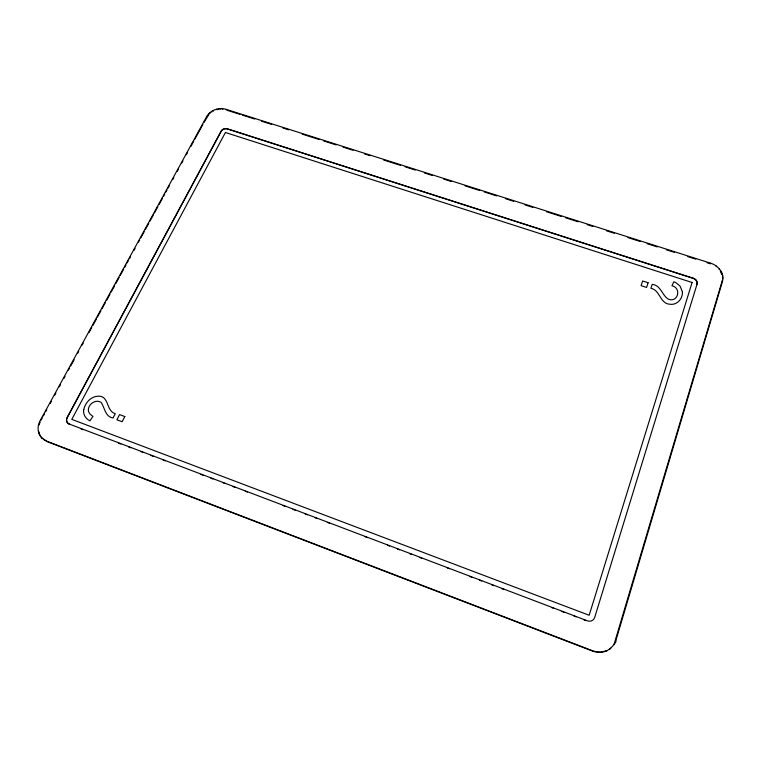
<?xml version="1.0" encoding="UTF-8"?>
<svg xmlns="http://www.w3.org/2000/svg" width="761" height="761" viewBox="0 0 761 761"><rect width="100%" height="100%" fill="white"/><g stroke="black" fill="none" stroke-linecap="round" stroke-linejoin="round"><path stroke-width="1.14" d="M609.142 649.399C604.396 652.786 598.079 653.1 592.705 651.121L47.239 441.646L41.769 437.898L42.169 438.326C37.375 433.837 36.956 426.227 40.124 420.69L206.669 116.538C210.474 109.917 219.111 107.168 226.245 109.375L710.764 263.239C718.298 265.456 724.767 273.38 722.465 281.475L616.02 640.058C617.475 642.864 605.337 652.767 610.769 648.172M614.06 644.386L722.379 280.229M69.289 424.067L587.416 620.824A6.059 5.631 48.6 0 0 594.693 617.437L697.066 284.1A5.232 4.433 19.4 0 0 693.395 278.269L227.387 128.809A4.747 3.9 -11.1 0 0 221.137 131.111L67.101 417.599A5.527 4.804 -31.8 0 0 69.289 424.067L69.784 424.619M40.124 422.127L38.935 425.133L38.526 424.705M697.066 284.1L696.99 284.243A5.232 4.433 19.5 0 0 693.319 278.412L693.395 278.269M710.764 263.239L710.46 263.82L707.064 262.735M69.384 424.172A5.527 4.794 -31.8 0 1 67.187 417.703L221.175 131.282A4.747 3.9 -11.1 0 1 227.434 128.98L693.319 278.412M41.094 420.082L42.236 417.998M43.367 415.925L44.509 413.841M45.65 411.758L46.792 409.675M50.207 403.435L51.348 401.351M54.763 395.102L55.905 393.018M59.32 386.778L60.461 384.695M63.876 378.455L65.018 376.372M68.433 370.122L69.574 368.048M70.716 365.965L74.131 359.715M77.555 353.475L78.687 351.392M82.112 345.142L83.244 343.068M88.942 332.652L91.796 327.449M92.937 325.375L96.352 319.125M97.494 317.042L100.909 310.802M102.05 308.719L105.465 302.469M106.607 300.395L110.022 294.146M111.163 292.062L114.578 285.822M115.72 283.739L119.135 277.489M120.276 275.415L123.691 269.166M124.833 267.082L125.974 264.999M127.116 262.925L128.257 260.842M129.389 258.759L130.531 256.676M133.946 250.436L135.087 248.352M138.502 242.103L139.644 240.029M140.785 237.946L144.2 231.696M145.341 229.613L148.756 223.373M149.898 221.289L153.322 215.049M154.454 212.966L157.879 206.716M159.011 204.633L162.435 198.393M163.567 196.309L164.709 194.226M165.85 192.143L166.992 190.069M168.133 187.986L169.265 185.903M172.69 179.663L173.822 177.579M177.246 171.33L178.388 169.246M181.803 163.006L182.944 160.923M186.359 154.683L187.501 152.6M190.916 146.35L193.76 141.146M194.902 139.063L202.883 124.5M204.015 122.416L208.942 114.397L208.752 113.722M716.12 266.711L716.443 266.141M719.135 269.556L719.459 268.985M720.657 270.612L720.334 271.182L722.008 274.721L722.332 274.15M721.304 272.914L721.618 272.343M722.455 276.566L722.779 275.996M722.627 278.421L722.95 277.86M722.141 282.036L722.465 281.475M592.705 651.121L600.144 652.177L606.85 650.76M227.549 110.412L239.991 114.369M242.255 115.082L254.697 119.039M261.48 121.189L271.658 124.424M282.968 128.019L288.619 129.817M302.193 134.126L319.154 139.51M323.682 140.956L336.124 144.904M342.907 147.063L353.085 150.288M364.395 153.884L370.046 155.682M383.62 159.991L400.581 165.384M405.109 166.821L415.287 170.055M424.334 172.928L432.248 175.439M443.558 179.035L451.473 181.546M465.047 185.855L479.744 190.526M484.272 191.962L496.714 195.919M505.761 198.792L513.675 201.304M524.985 204.899L532.9 207.411M546.474 211.729L561.171 216.4M565.699 217.836L578.141 221.784M587.188 224.657L592.838 226.455M606.412 230.764L614.327 233.285M627.901 237.594L640.343 241.541M647.126 243.701L657.304 246.935M666.351 249.808L674.265 252.319M687.839 256.628L695.754 259.149M80.885 428.843L83.111 429.68M118.64 443.168L120.866 444.015M128.638 446.964L130.854 447.81M140.852 451.606L143.068 452.443M150.84 455.392L153.066 456.239M163.054 460.034L165.28 460.881M200.809 474.369L203.025 475.206M210.797 478.155L213.023 479.002M223.011 482.797L225.237 483.644M233.009 486.593L235.225 487.43M245.223 491.226L247.439 492.072M282.968 505.561L285.194 506.407M292.966 509.356L295.182 510.193M305.18 513.989L307.396 514.836M315.168 517.784L317.394 518.631M327.382 522.427L329.608 523.264M365.137 536.752L367.354 537.599M387.339 545.19L389.565 546.027M397.337 548.976L399.554 549.822M409.551 553.618L411.768 554.465M419.539 557.413L421.765 558.251M447.306 567.953L449.523 568.79M469.508 576.381L471.725 577.228M479.506 580.177L481.723 581.014M491.711 584.809L493.937 585.656M501.708 588.605L503.925 589.452M551.677 607.573L553.894 608.42M561.666 611.368L563.891 612.215M573.88 616.01L576.106 616.848M583.877 619.796L586.094 620.643M43.672 439.658L43.272 439.24L46.84 441.228L592.924 650.912M39.477 434.664L40.904 436.795L40.495 436.367M38.716 432.819L39.886 435.092M210.084 112.485L210.274 113.161M211.587 111.391L211.777 112.067M213.232 110.459L213.422 111.144M216.837 109.146L217.028 109.822M218.74 108.775L218.921 109.46M220.661 108.614L220.842 109.299M222.583 108.661L222.754 109.346M226.245 109.375L226.426 110.06M38.649 431.297L39.125 433.247M682.398 291.844C682.988 298.712 676.9 305.465 669.813 304.238C659.825 303.658 660.177 289.97 650.893 288.314L652.187 284.348C661.024 285.156 662.022 295.734 668.634 299.32C678.175 302.64 681.656 287.905 671.953 285.755L673.885 281.713L676.329 282.978L680.011 286.031L682.398 291.844M83.748 409.694C82.778 414.365 85.774 418.873 89.912 420.843L92.947 416.381L90.064 414.174L88.561 411.682C86.887 405.09 95.201 398.678 101.051 402.331C104.818 407.62 105.008 416.714 113.028 417.989L115.301 413.623C105.912 411.34 109.375 394.835 97.551 396.253C90.473 396.776 85.137 403.064 83.748 409.694M692.082 282.493L589.166 615.269L71.8 419.378L225.418 132.49L692.082 282.493M648.106 282.75L646.565 287.449L641.104 285.67L642.645 280.98L648.106 282.75M124.804 416.562L122.141 421.746L116.88 419.768L119.563 414.593L124.804 416.562"/></g></svg>
